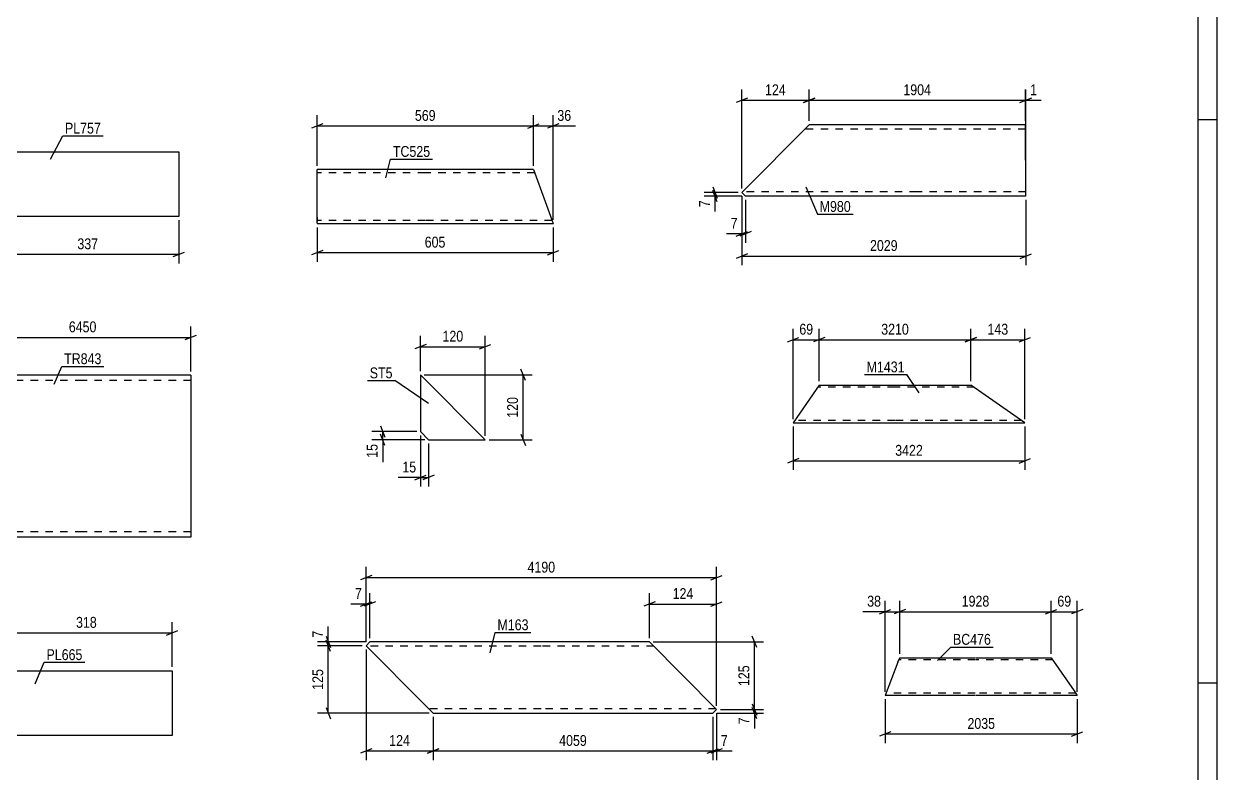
# Model space of a CAD drawing. Header units: millimetres. Extents: x 0 to 1189, y 0 to 841.
# Drawn here: x 873.3 to 1189, y 423.2 to 621.4 of the extents above; entities that cross this region are included whole.
import ezdxf

# ---------------------------------------------------------------- set-up
doc = ezdxf.new("R2010")
doc.units = ezdxf.units.MM
doc.linetypes.add('DXK_LINE_DOT2', pattern=[3.9198, 1.9599, -1.9599])
doc.styles.add('Arial Narrow', font='ARIALN.TTF', dxfattribs={"height": 0.2})

# ---------------------------------------------------------------- blocks, each defined once
blk = doc.blocks.new('Unknown-761549426-1125')
at = {"color": 5, "linetype": 'Continuous'}
for p, q in [((1189, 0), (1189, 841)), ((1184, 5), (1184, 836)), ((1189, 596), (1184, 596)), ((1189, 447), (1184, 447))]:
    blk.add_line(p, q, dxfattribs=at)
blk = doc.blocks.new('Part-761549426-32820 - 32819')
at = {"color": 2, "linetype": 'Continuous'}
for p, q in [((1082.92, 524.66), (1076.87, 515.86)), ((1083.75, 525.86), (1082.92, 524.66)), ((1083.75, 525.86), (1103.75, 525.86)), ((1103.85, 525.86), (1123.85, 525.86)), ((1138.13, 515.86), (1123.85, 525.86)), ((1076.87, 515.86), (1103.75, 515.86)), ((1103.85, 515.86), (1138.13, 515.86))]:
    blk.add_line(p, q, dxfattribs=at)
at = {"color": 7, "linetype": 'DXK_LINE_DOT2'}
for p, q in [((1103.75, 525.26), (1083.34, 525.26)), ((1083.51, 525.5), (1083.75, 525.86)), ((1124.71, 525.26), (1103.85, 525.26)), ((1103.75, 516.46), (1077.28, 516.46)), ((1137.27, 516.46), (1103.85, 516.46))]:
    blk.add_line(p, q, dxfattribs=at)
blk = doc.blocks.new('Part-761549426-32828 - 32827')
at = {"color": 2, "linetype": 'Continuous'}
for p, q in [((1104.57, 452.56), (1101.21, 443.76)), ((1104.57, 452.56), (1105.03, 453.76)), ((1105.03, 453.76), (1125.03, 453.76)), ((1125.13, 453.76), (1145.13, 453.76)), ((1145.13, 453.76), (1151.19, 444.96)), ((1125.03, 443.76), (1101.21, 443.76)), ((1152.01, 443.76), (1125.13, 443.76)), ((1151.19, 444.96), (1152.01, 443.76))]:
    blk.add_line(p, q, dxfattribs=at)
at = {"color": 7, "linetype": 'DXK_LINE_DOT2'}
for p, q in [((1125.03, 453.16), (1104.8, 453.16)), ((1105, 453.67), (1104.9, 453.41)), ((1105.03, 453.76), (1105, 453.67)), ((1145.54, 453.16), (1125.13, 453.16)), ((1125.03, 444.36), (1101.44, 444.36)), ((1151.6, 444.36), (1125.13, 444.36))]:
    blk.add_line(p, q, dxfattribs=at)
blk = doc.blocks.new('Part-761549426-23794 - 23793')
at = {"color": 2, "linetype": 'Continuous'}
for p, q in [((964.9, 457.94), (963.87, 456.92)), ((1010.16, 457.94), (964.9, 457.94)), ((1038.83, 457.94), (1010.26, 457.94)), ((1056.6, 440.05), (1038.83, 457.94)), ((979.32, 441.37), (963.87, 456.92)), ((979.32, 441.37), (981.59, 439.08)), ((981.59, 439.08), (1010.16, 439.08)), ((1010.26, 439.08), (1055.63, 439.08)), ((1056.6, 440.05), (1055.63, 439.08))]:
    blk.add_line(p, q, dxfattribs=at)
at = {"color": 7, "linetype": 'DXK_LINE_DOT2'}
for p, q in [((1010.16, 456.8), (964, 456.8)), ((1039.97, 456.8), (1010.26, 456.8)), ((981.42, 439.26), (979.32, 441.37)), ((980.45, 440.23), (980.37, 440.31)), ((1010.16, 440.23), (980.45, 440.23)), ((1056.42, 440.23), (1010.26, 440.23)), ((1056.42, 440.23), (1056.34, 440.31))]:
    blk.add_line(p, q, dxfattribs=at)
blk = doc.blocks.new('Part-761549426-23801 - 23800')
at = {"color": 2, "linetype": 'Continuous'}
for p, q in [((1081.04, 594.71), (1063.27, 576.81)), ((1109.61, 594.71), (1081.04, 594.71)), ((1138.28, 594.71), (1109.71, 594.71)), ((1138.41, 575.85), (1138.28, 594.71)), ((1064.23, 575.85), (1063.27, 576.81)), ((1109.61, 575.85), (1064.23, 575.85)), ((1138.41, 575.85), (1109.71, 575.85))]:
    blk.add_line(p, q, dxfattribs=at)
at = {"color": 7, "linetype": 'DXK_LINE_DOT2'}
for p, q in [((1109.61, 593.57), (1079.9, 593.57)), ((1138.29, 593.57), (1109.71, 593.57)), ((1063.45, 576.99), (1063.53, 577.08)), ((1109.61, 576.99), (1063.45, 576.99)), ((1138.4, 576.99), (1109.71, 576.99)), ((1138.4, 576.99), (1138.4, 577.08))]:
    blk.add_line(p, q, dxfattribs=at)
blk = doc.blocks.new('Part-761549426-23861 - 23860')
at = {"color": 2, "linetype": 'Continuous'}
for p, q in [((867.2, 433.18), (867.2, 450.32)), ((867.2, 450.32), (912.57, 450.32)), ((912.57, 450.32), (912.57, 433.18)), ((912.57, 433.18), (867.2, 433.18))]:
    blk.add_line(p, q, dxfattribs=at)
blk = doc.blocks.new('Part-761549426-23926 - 23925')
at = {"color": 2, "linetype": 'Continuous'}
for p, q in [((866.2, 570.43), (866.2, 587.57)), ((866.2, 587.57), (914.3, 587.57)), ((914.3, 587.57), (914.3, 570.43)), ((914.3, 570.43), (866.2, 570.43))]:
    blk.add_line(p, q, dxfattribs=at)
blk = doc.blocks.new('Part-761549426-23934 - 23933')
at = {"color": 2, "linetype": 'Continuous'}
for p, q in [((888.85, 528.47), (860.28, 528.47)), ((860.28, 488.47), (860.28, 528.47)), ((917.52, 528.47), (888.95, 528.47)), ((917.52, 528.47), (917.52, 528.25)), ((917.52, 528.25), (917.52, 485.61)), ((860.28, 485.61), (860.28, 488.47)), ((888.85, 485.61), (860.28, 485.61)), ((917.52, 485.61), (888.95, 485.61))]:
    blk.add_line(p, q, dxfattribs=at)
at = {"color": 7, "linetype": 'DXK_LINE_DOT2'}
for p, q in [((888.85, 527.04), (860.28, 527.04)), ((917.52, 527.04), (888.95, 527.04)), ((860.28, 485.83), (860.28, 488.47)), ((860.28, 487.04), (860.28, 487.15)), ((888.85, 487.04), (860.28, 487.04)), ((917.52, 487.04), (888.95, 487.04)), ((917.52, 487.04), (917.52, 487.15))]:
    blk.add_line(p, q, dxfattribs=at)
blk = doc.blocks.new('Part-761549426-23955 - 23954')
at = {"color": 2, "linetype": 'Continuous'}
for p, q in [((995.4, 511.39), (978.26, 528.54)), ((978.26, 528.54), (978.26, 513.54)), ((978.26, 513.54), (980.4, 511.39)), ((980.4, 511.39), (995.4, 511.39))]:
    blk.add_line(p, q, dxfattribs=at)
blk = doc.blocks.new('Part-761549426-32518 - 32517')
at = {"color": 2, "linetype": 'Continuous'}
for p, q in [((979.48, 582.85), (950.91, 582.85)), ((950.91, 570.28), (950.91, 582.85)), ((1008.15, 582.85), (979.58, 582.85)), ((1008.15, 582.85), (1013.35, 568.56)), ((950.91, 568.69), (950.91, 570.28)), ((950.91, 568.69), (950.91, 568.56)), ((950.91, 568.56), (979.48, 568.56)), ((979.58, 568.56), (1013.35, 568.56))]:
    blk.add_line(p, q, dxfattribs=at)
at = {"color": 7, "linetype": 'DXK_LINE_DOT2'}
for p, q in [((979.48, 581.99), (950.91, 581.99)), ((1008.46, 581.99), (979.58, 581.99)), ((950.91, 570.28), (950.91, 569.07)), ((979.48, 569.42), (950.91, 569.42)), ((1013.04, 569.42), (979.58, 569.42))]:
    blk.add_line(p, q, dxfattribs=at)
blk = doc.blocks.new('StraightDimension-761549426-33139 - 32819')
at = {"color": 7, "linetype": 'Continuous'}
for p, q in [((1123.85, 526.86), (1123.85, 540.7)), ((1138.13, 516.86), (1138.13, 540.7)), ((1125.35, 538.45), (1122.35, 537.25)), ((1123.85, 537.85), (1138.13, 537.85)), ((1136.63, 537.25), (1139.63, 538.45))]:
    blk.add_line(p, q, dxfattribs=at)
at = {"color": 0}
blk.add_wipeout([(1134.33, 538.6), (1134.33, 542.8), (1127.65, 542.8), (1127.65, 538.6)], dxfattribs=at)
at = {"color": 3, "style": 'Arial Narrow'}
blk.add_text('143', height=2.863, dxfattribs=at).set_placement((1128.25, 539.2))
blk = doc.blocks.new('StraightDimension-761549426-33140 - 32819')
at = {"color": 7, "linetype": 'Continuous'}
for p, q in [((1083.75, 526.86), (1083.75, 540.7)), ((1123.85, 526.86), (1123.85, 540.7)), ((1085.25, 538.45), (1082.25, 537.25)), ((1083.75, 537.85), (1123.85, 537.85)), ((1122.35, 537.25), (1125.35, 538.45))]:
    blk.add_line(p, q, dxfattribs=at)
at = {"color": 0}
blk.add_wipeout([(1108.06, 538.6), (1108.06, 542.8), (1099.54, 542.8), (1099.54, 538.6)], dxfattribs=at)
at = {"color": 3, "style": 'Arial Narrow'}
blk.add_text('3210', height=2.863, dxfattribs=at).set_placement((1100.14, 539.2))
blk = doc.blocks.new('StraightDimension-761549426-33213 - 32819')
at = {"color": 7, "linetype": 'Continuous'}
for p, q in [((1076.87, 514.86), (1076.87, 503.41)), ((1138.13, 514.86), (1138.13, 503.41)), ((1078.37, 506.41), (1075.37, 505.21)), ((1076.87, 505.81), (1138.13, 505.81)), ((1136.63, 505.21), (1139.63, 506.41))]:
    blk.add_line(p, q, dxfattribs=at)
at = {"color": 0}
blk.add_wipeout([(1111.76, 506.56), (1111.76, 510.76), (1103.24, 510.76), (1103.24, 506.56)], dxfattribs=at)
at = {"color": 3, "style": 'Arial Narrow'}
blk.add_text('3422', height=2.863, dxfattribs=at).set_placement((1103.84, 507.16))
blk = doc.blocks.new('StraightDimension-761549426-33141 - 32819')
at = {"color": 7, "linetype": 'Continuous'}
for p, q in [((1076.87, 516.86), (1076.87, 540.7)), ((1083.75, 526.86), (1083.75, 540.7)), ((1075.37, 537.25), (1078.37, 538.45)), ((1076.87, 537.85), (1083.75, 537.85)), ((1085.25, 538.45), (1082.25, 537.25))]:
    blk.add_line(p, q, dxfattribs=at)
at = {"color": 0}
blk.add_wipeout([(1082.74, 538.6), (1082.74, 542.8), (1077.88, 542.8), (1077.88, 538.6)], dxfattribs=at)
at = {"color": 3, "style": 'Arial Narrow'}
blk.add_text('69', height=2.863, dxfattribs=at).set_placement((1078.48, 539.2))
blk = doc.blocks.new('StraightDimension-761549426-33235 - 32827')
at = {"color": 7, "linetype": 'Continuous'}
for p, q in [((1101.21, 444.76), (1101.21, 468.77)), ((1105.03, 454.76), (1105.03, 468.77)), ((1099.71, 465.32), (1102.71, 466.52)), ((1101.21, 465.92), (1105.03, 465.92)), ((1106.53, 466.52), (1103.53, 465.32))]:
    blk.add_line(p, q, dxfattribs=at)
at = {"color": 0}
blk.add_wipeout([(1100.68, 466.67), (1100.68, 470.87), (1095.83, 470.87), (1095.83, 466.67)], dxfattribs=at)
at = {"color": 7, "linetype": 'Continuous'}
blk.add_line((1101.21, 465.92), (1095.3, 465.92), dxfattribs=at)
blk.add_line((1101.21, 465.92), (1095.3, 465.92), dxfattribs=at)
at = {"color": 3, "style": 'Arial Narrow'}
blk.add_text('38', height=2.863, dxfattribs=at).set_placement((1096.43, 467.27))
blk = doc.blocks.new('StraightDimension-761549426-33233 - 32827')
at = {"color": 7, "linetype": 'Continuous'}
for p, q in [((1145.13, 454.76), (1145.13, 468.77)), ((1152.01, 444.76), (1152.01, 468.77)), ((1143.63, 465.32), (1146.63, 466.52)), ((1145.13, 465.92), (1152.01, 465.92)), ((1153.51, 466.52), (1150.51, 465.32))]:
    blk.add_line(p, q, dxfattribs=at)
at = {"color": 0}
blk.add_wipeout([(1151, 466.67), (1151, 470.87), (1146.14, 470.87), (1146.14, 466.67)], dxfattribs=at)
at = {"color": 3, "style": 'Arial Narrow'}
blk.add_text('69', height=2.863, dxfattribs=at).set_placement((1146.74, 467.27))
blk = doc.blocks.new('StraightDimension-761549426-33234 - 32827')
at = {"color": 7, "linetype": 'Continuous'}
for p, q in [((1105.03, 454.76), (1105.03, 468.77)), ((1145.13, 454.76), (1145.13, 468.77)), ((1106.53, 466.52), (1103.53, 465.32)), ((1105.03, 465.92), (1145.13, 465.92)), ((1143.63, 465.32), (1146.63, 466.52))]:
    blk.add_line(p, q, dxfattribs=at)
at = {"color": 0}
blk.add_wipeout([(1129.34, 466.67), (1129.34, 470.87), (1120.83, 470.87), (1120.83, 466.67)], dxfattribs=at)
at = {"color": 3, "style": 'Arial Narrow'}
blk.add_text('1928', height=2.863, dxfattribs=at).set_placement((1121.43, 467.27))
blk = doc.blocks.new('StraightDimension-761549426-33285 - 32827')
at = {"color": 7, "linetype": 'Continuous'}
for p, q in [((1101.21, 442.76), (1101.21, 431.18)), ((1152.01, 442.76), (1152.01, 431.18)), ((1102.71, 434.18), (1099.71, 432.98)), ((1101.21, 433.58), (1152.01, 433.58)), ((1150.51, 432.98), (1153.51, 434.18))]:
    blk.add_line(p, q, dxfattribs=at)
at = {"color": 0}
blk.add_wipeout([(1130.87, 434.33), (1130.87, 438.53), (1122.35, 438.53), (1122.35, 434.33)], dxfattribs=at)
at = {"color": 3, "style": 'Arial Narrow'}
blk.add_text('2035', height=2.863, dxfattribs=at).set_placement((1122.95, 434.93))
blk = doc.blocks.new('StraightDimension-761549426-32571 - 23793')
at = {"color": 7, "linetype": 'Continuous'}
for p, q in [((1056.63, 439.08), (1069, 439.08)), ((1057.6, 440.05), (1069, 440.05)), ((1066, 441.55), (1067.2, 438.55)), ((1067.2, 437.58), (1066, 440.58)), ((1066.6, 439.08), (1066.6, 440.05))]:
    blk.add_line(p, q, dxfattribs=at)
at = {"color": 0}
blk.add_wipeout([(1065.85, 438.56), (1061.65, 438.56), (1061.65, 435.53), (1065.85, 435.53)], dxfattribs=at)
at = {"color": 7, "linetype": 'Continuous'}
blk.add_line((1066.6, 439.08), (1066.6, 435.01), dxfattribs=at)
blk.add_line((1066.6, 439.08), (1066.6, 435.01), dxfattribs=at)
at = {"color": 3, "style": 'Arial Narrow'}
blk.add_text('7', height=2.86, rotation=90.0002, dxfattribs=at).set_placement((1065.25, 436.13))
blk = doc.blocks.new('StraightDimension-761549426-24124 - 23793')
at = {"color": 7, "linetype": 'Continuous'}
for p, q in [((963.87, 457.92), (963.87, 470.79)), ((964.9, 458.94), (964.9, 470.79)), ((962.37, 467.34), (965.37, 468.54)), ((966.4, 468.54), (963.4, 467.34)), ((963.87, 467.94), (964.9, 467.94))]:
    blk.add_line(p, q, dxfattribs=at)
at = {"color": 0}
blk.add_wipeout([(963.35, 468.69), (963.35, 472.89), (960.32, 472.89), (960.32, 468.69)], dxfattribs=at)
at = {"color": 7, "linetype": 'Continuous'}
blk.add_line((963.87, 467.94), (959.8, 467.94), dxfattribs=at)
blk.add_line((963.87, 467.94), (959.8, 467.94), dxfattribs=at)
at = {"color": 3, "style": 'Arial Narrow'}
blk.add_text('7', height=2.86, dxfattribs=at).set_placement((960.92, 469.29))
blk = doc.blocks.new('StraightDimension-761549426-24144 - 23793')
at = {"color": 7, "linetype": 'Continuous'}
for p, q in [((963.87, 457.92), (963.87, 477.77)), ((1056.6, 441.05), (1056.6, 477.77)), ((965.37, 475.52), (962.37, 474.32)), ((963.87, 474.92), (1056.6, 474.92)), ((1055.1, 474.32), (1058.1, 475.52))]:
    blk.add_line(p, q, dxfattribs=at)
at = {"color": 0}
blk.add_wipeout([(1014.49, 475.67), (1014.49, 479.87), (1005.98, 479.87), (1005.98, 475.67)], dxfattribs=at)
at = {"color": 3, "style": 'Arial Narrow'}
blk.add_text('4190', height=2.863, dxfattribs=at).set_placement((1006.58, 476.27))
blk = doc.blocks.new('StraightDimension-761549426-24120 - 23793')
at = {"color": 7, "linetype": 'Continuous'}
for p, q in [((1038.83, 458.94), (1038.83, 470.79)), ((1056.6, 441.05), (1056.6, 470.79)), ((1040.33, 468.54), (1037.33, 467.34)), ((1038.83, 467.94), (1056.6, 467.94)), ((1055.1, 467.34), (1058.1, 468.54))]:
    blk.add_line(p, q, dxfattribs=at)
at = {"color": 0}
blk.add_wipeout([(1051.06, 468.69), (1051.06, 472.89), (1044.37, 472.89), (1044.37, 468.69)], dxfattribs=at)
at = {"color": 3, "style": 'Arial Narrow'}
blk.add_text('124', height=2.863, dxfattribs=at).set_placement((1044.97, 469.29))
blk = doc.blocks.new('StraightDimension-761549426-32618 - 23793')
at = {"color": 7, "linetype": 'Continuous'}
for p, q in [((963.9, 457.94), (951.02, 457.94)), ((953.27, 459.44), (954.47, 456.44)), ((954.47, 455.42), (953.27, 458.42)), ((953.87, 456.92), (953.87, 457.94)), ((962.87, 456.92), (951.02, 456.92))]:
    blk.add_line(p, q, dxfattribs=at)
at = {"color": 0}
blk.add_wipeout([(953.12, 461.49), (948.92, 461.49), (948.92, 458.47), (953.12, 458.47)], dxfattribs=at)
at = {"color": 7, "linetype": 'Continuous'}
blk.add_line((953.87, 457.94), (953.87, 462.02), dxfattribs=at)
blk.add_line((953.87, 457.94), (953.87, 462.02), dxfattribs=at)
at = {"color": 3, "style": 'Arial Narrow'}
blk.add_text('7', height=2.86, rotation=90.0002, dxfattribs=at).set_placement((952.52, 459.07))
blk = doc.blocks.new('StraightDimension-761549426-32570 - 23793')
at = {"color": 7, "linetype": 'Continuous'}
for p, q in [((1039.83, 457.94), (1069, 457.94)), ((1067.2, 456.44), (1066, 459.44)), ((1066.6, 440.05), (1066.6, 457.94)), ((1057.6, 440.05), (1069, 440.05)), ((1066, 441.55), (1067.2, 438.55))]:
    blk.add_line(p, q, dxfattribs=at)
at = {"color": 0}
blk.add_wipeout([(1065.85, 452.34), (1061.65, 452.34), (1061.65, 445.65), (1065.85, 445.65)], dxfattribs=at)
at = {"color": 3, "style": 'Arial Narrow'}
blk.add_text('125', height=2.863, rotation=90.0002, dxfattribs=at).set_placement((1065.25, 446.25))
blk = doc.blocks.new('StraightDimension-761549426-32619 - 23793')
at = {"color": 7, "linetype": 'Continuous'}
for p, q in [((954.47, 455.42), (953.27, 458.42)), ((962.87, 456.92), (951.02, 456.92)), ((953.87, 439.08), (953.87, 456.92)), ((980.59, 439.08), (951.02, 439.08)), ((953.27, 440.58), (954.47, 437.58))]:
    blk.add_line(p, q, dxfattribs=at)
at = {"color": 0}
blk.add_wipeout([(953.12, 451.35), (948.92, 451.35), (948.92, 444.66), (953.12, 444.66)], dxfattribs=at)
at = {"color": 3, "style": 'Arial Narrow'}
blk.add_text('125', height=2.863, rotation=90.0002, dxfattribs=at).set_placement((952.52, 445.26))
blk = doc.blocks.new('StraightDimension-761549426-32684 - 23793')
at = {"color": 7, "linetype": 'Continuous'}
for p, q in [((1056.6, 439.05), (1056.6, 426.68)), ((1055.63, 438.08), (1055.63, 426.68)), ((1054.13, 428.48), (1057.13, 429.68)), ((1058.1, 429.68), (1055.1, 428.48)), ((1055.63, 429.08), (1056.6, 429.08))]:
    blk.add_line(p, q, dxfattribs=at)
at = {"color": 0}
blk.add_wipeout([(1060.15, 429.83), (1060.15, 434.03), (1057.12, 434.03), (1057.12, 429.83)], dxfattribs=at)
at = {"color": 7, "linetype": 'Continuous'}
blk.add_line((1056.6, 429.08), (1060.68, 429.08), dxfattribs=at)
blk.add_line((1056.6, 429.08), (1060.68, 429.08), dxfattribs=at)
at = {"color": 3, "style": 'Arial Narrow'}
blk.add_text('7', height=2.86, dxfattribs=at).set_placement((1057.72, 430.43))
blk = doc.blocks.new('StraightDimension-761549426-32685 - 23793')
at = {"color": 7, "linetype": 'Continuous'}
for p, q in [((981.59, 438.08), (981.59, 426.68)), ((1055.63, 438.08), (1055.63, 426.68)), ((983.09, 429.68), (980.09, 428.48)), ((1054.13, 428.48), (1057.13, 429.68)), ((981.59, 429.08), (1055.63, 429.08))]:
    blk.add_line(p, q, dxfattribs=at)
at = {"color": 0}
blk.add_wipeout([(1022.86, 429.83), (1022.86, 434.03), (1014.35, 434.03), (1014.35, 429.83)], dxfattribs=at)
at = {"color": 3, "style": 'Arial Narrow'}
blk.add_text('4059', height=2.863, dxfattribs=at).set_placement((1014.95, 430.43))
blk = doc.blocks.new('StraightDimension-761549426-32686 - 23793')
at = {"color": 7, "linetype": 'Continuous'}
for p, q in [((963.87, 455.92), (963.87, 426.68)), ((981.59, 438.08), (981.59, 426.68)), ((965.37, 429.68), (962.37, 428.48)), ((980.09, 428.48), (983.09, 429.68)), ((963.87, 429.08), (981.59, 429.08))]:
    blk.add_line(p, q, dxfattribs=at)
at = {"color": 0}
blk.add_wipeout([(976.07, 429.83), (976.07, 434.03), (969.39, 434.03), (969.39, 429.83)], dxfattribs=at)
at = {"color": 3, "style": 'Arial Narrow'}
blk.add_text('124', height=2.863, dxfattribs=at).set_placement((969.99, 430.43))
blk = doc.blocks.new('StraightDimension-761549426-32745 - 23800')
at = {"color": 7, "linetype": 'Continuous'}
for p, q in [((1063.27, 577.81), (1063.27, 604.02)), ((1081.04, 595.71), (1081.04, 604.02)), ((1064.77, 601.77), (1061.77, 600.57)), ((1063.27, 601.17), (1081.04, 601.17)), ((1079.54, 600.57), (1082.54, 601.77))]:
    blk.add_line(p, q, dxfattribs=at)
at = {"color": 0}
blk.add_wipeout([(1075.49, 601.92), (1075.49, 606.12), (1068.81, 606.12), (1068.81, 601.92)], dxfattribs=at)
at = {"color": 3, "style": 'Arial Narrow'}
blk.add_text('124', height=2.863, dxfattribs=at).set_placement((1069.41, 602.52))
blk = doc.blocks.new('StraightDimension-761549426-32744 - 23800')
at = {"color": 7, "linetype": 'Continuous'}
for p, q in [((1081.04, 595.71), (1081.04, 604.02)), ((1138.28, 595.71), (1138.28, 604.02)), ((1082.54, 601.77), (1079.54, 600.57)), ((1081.04, 601.17), (1138.28, 601.17)), ((1136.78, 600.57), (1139.78, 601.77))]:
    blk.add_line(p, q, dxfattribs=at)
at = {"color": 0}
blk.add_wipeout([(1113.92, 601.92), (1113.92, 606.12), (1105.4, 606.12), (1105.4, 601.92)], dxfattribs=at)
at = {"color": 3, "style": 'Arial Narrow'}
blk.add_text('1904', height=2.863, dxfattribs=at).set_placement((1106, 602.52))
blk = doc.blocks.new('StraightDimension-761549426-32743 - 23800')
at = {"color": 7, "linetype": 'Continuous'}
for p, q in [((1138.28, 595.71), (1138.28, 604.02)), ((1138.4, 577.99), (1138.4, 604.02)), ((1136.78, 600.57), (1139.78, 601.77)), ((1139.9, 601.77), (1136.9, 600.57)), ((1138.28, 601.17), (1138.4, 601.17))]:
    blk.add_line(p, q, dxfattribs=at)
at = {"color": 0}
blk.add_wipeout([(1141.96, 601.92), (1141.96, 606.12), (1138.93, 606.12), (1138.93, 601.92)], dxfattribs=at)
at = {"color": 7, "linetype": 'Continuous'}
blk.add_line((1138.4, 601.17), (1142.48, 601.17), dxfattribs=at)
blk.add_line((1138.4, 601.17), (1142.48, 601.17), dxfattribs=at)
at = {"color": 3, "style": 'Arial Narrow'}
blk.add_text('1', height=2.86, dxfattribs=at).set_placement((1139.53, 602.52))
blk = doc.blocks.new('StraightDimension-761549426-24168 - 23800')
at = {"color": 7, "linetype": 'Continuous'}
for p, q in [((1063.27, 575.81), (1063.27, 557.57)), ((1138.41, 574.85), (1138.41, 557.57)), ((1064.77, 560.57), (1061.77, 559.37)), ((1063.27, 559.97), (1138.41, 559.97)), ((1136.91, 559.37), (1139.91, 560.57))]:
    blk.add_line(p, q, dxfattribs=at)
at = {"color": 0}
blk.add_wipeout([(1105.1, 560.72), (1105.1, 564.92), (1096.58, 564.92), (1096.58, 560.72)], dxfattribs=at)
at = {"color": 3, "style": 'Arial Narrow'}
blk.add_text('2029', height=2.863, dxfattribs=at).set_placement((1097.18, 561.32))
blk = doc.blocks.new('StraightDimension-761549426-24164 - 23800')
at = {"color": 7, "linetype": 'Continuous'}
for p, q in [((1055.56, 578.31), (1056.76, 575.31)), ((1062.27, 576.81), (1053.31, 576.81)), ((1063.23, 575.85), (1053.31, 575.85)), ((1056.76, 574.35), (1055.56, 577.35)), ((1056.16, 575.85), (1056.16, 576.81))]:
    blk.add_line(p, q, dxfattribs=at)
at = {"color": 0}
blk.add_wipeout([(1055.41, 575.33), (1051.21, 575.33), (1051.21, 572.3), (1055.41, 572.3)], dxfattribs=at)
at = {"color": 7, "linetype": 'Continuous'}
blk.add_line((1056.16, 575.85), (1056.16, 571.77), dxfattribs=at)
blk.add_line((1056.16, 575.85), (1056.16, 571.77), dxfattribs=at)
at = {"color": 3, "style": 'Arial Narrow'}
blk.add_text('7', height=2.86, rotation=90.0002, dxfattribs=at).set_placement((1054.81, 572.9))
blk = doc.blocks.new('StraightDimension-761549426-24156 - 23800')
at = {"color": 7, "linetype": 'Continuous'}
for p, q in [((1063.27, 575.81), (1063.27, 563.45)), ((1064.23, 574.85), (1064.23, 563.45)), ((1061.77, 565.25), (1064.77, 566.45)), ((1065.73, 566.45), (1062.73, 565.25)), ((1063.27, 565.85), (1064.23, 565.85))]:
    blk.add_line(p, q, dxfattribs=at)
at = {"color": 0}
blk.add_wipeout([(1062.74, 566.6), (1062.74, 570.8), (1059.71, 570.8), (1059.71, 566.6)], dxfattribs=at)
at = {"color": 7, "linetype": 'Continuous'}
blk.add_line((1063.27, 565.85), (1059.19, 565.85), dxfattribs=at)
blk.add_line((1063.27, 565.85), (1059.19, 565.85), dxfattribs=at)
at = {"color": 3, "style": 'Arial Narrow'}
blk.add_text('7', height=2.86, dxfattribs=at).set_placement((1060.31, 567.2))
blk = doc.blocks.new('StraightDimension-761549426-24272 - 23860')
at = {"color": 7, "linetype": 'Continuous'}
for p, q in [((868.7, 460.92), (865.7, 459.72)), ((867.2, 451.32), (867.2, 463.17)), ((911.07, 459.72), (914.07, 460.92)), ((912.57, 451.32), (912.57, 463.17)), ((867.2, 460.32), (912.57, 460.32))]:
    blk.add_line(p, q, dxfattribs=at)
at = {"color": 0}
blk.add_wipeout([(893.23, 461.07), (893.23, 465.27), (886.55, 465.27), (886.55, 461.07)], dxfattribs=at)
at = {"color": 3, "style": 'Arial Narrow'}
blk.add_text('318', height=2.863, dxfattribs=at).set_placement((887.15, 461.67))
blk = doc.blocks.new('StraightDimension-761549426-24356 - 23925')
at = {"color": 7, "linetype": 'Continuous'}
for p, q in [((866.2, 569.43), (866.2, 558.03)), ((914.3, 569.43), (914.3, 558.03)), ((867.7, 561.03), (864.7, 559.83)), ((866.2, 560.43), (914.3, 560.43)), ((912.8, 559.83), (915.8, 561.03))]:
    blk.add_line(p, q, dxfattribs=at)
at = {"color": 0}
blk.add_wipeout([(893.59, 561.18), (893.59, 565.38), (886.91, 565.38), (886.91, 561.18)], dxfattribs=at)
at = {"color": 3, "style": 'Arial Narrow'}
blk.add_text('337', height=2.863, dxfattribs=at).set_placement((887.51, 561.78))
blk = doc.blocks.new('StraightDimension-761549426-24360 - 23933')
at = {"color": 7, "linetype": 'Continuous'}
for p, q in [((860.28, 529.47), (860.28, 541.32)), ((917.52, 529.47), (917.52, 541.32)), ((861.78, 539.07), (858.78, 537.87)), ((860.28, 538.47), (917.52, 538.47)), ((916.02, 537.87), (919.02, 539.07))]:
    blk.add_line(p, q, dxfattribs=at)
at = {"color": 0}
blk.add_wipeout([(893.16, 539.22), (893.16, 543.42), (884.64, 543.42), (884.64, 539.22)], dxfattribs=at)
at = {"color": 3, "style": 'Arial Narrow'}
blk.add_text('6450', height=2.863, dxfattribs=at).set_placement((885.24, 539.82))
blk = doc.blocks.new('StraightDimension-761549426-24416 - 23954')
at = {"color": 7, "linetype": 'Continuous'}
for p, q in [((967.66, 515.04), (968.86, 512.04)), ((977.26, 513.54), (965.41, 513.54)), ((979.4, 511.39), (965.41, 511.39)), ((968.86, 509.89), (967.66, 512.89)), ((968.26, 511.39), (968.26, 513.54))]:
    blk.add_line(p, q, dxfattribs=at)
at = {"color": 0}
blk.add_wipeout([(967.51, 510.87), (963.31, 510.87), (963.31, 506.01), (967.51, 506.01)], dxfattribs=at)
at = {"color": 7, "linetype": 'Continuous'}
blk.add_line((968.26, 511.39), (968.26, 505.49), dxfattribs=at)
blk.add_line((968.26, 511.39), (968.26, 505.49), dxfattribs=at)
at = {"color": 3, "style": 'Arial Narrow'}
blk.add_text('15', height=2.863, rotation=90.0002, dxfattribs=at).set_placement((966.91, 506.61))
blk = doc.blocks.new('StraightDimension-761549426-24408 - 23954')
at = {"color": 7, "linetype": 'Continuous'}
for p, q in [((978.26, 512.54), (978.26, 498.99)), ((980.4, 510.39), (980.4, 498.99)), ((976.76, 500.79), (979.76, 501.99)), ((981.9, 501.99), (978.9, 500.79)), ((978.26, 501.39), (980.4, 501.39))]:
    blk.add_line(p, q, dxfattribs=at)
at = {"color": 0}
blk.add_wipeout([(977.73, 502.14), (977.73, 506.34), (972.87, 506.34), (972.87, 502.14)], dxfattribs=at)
at = {"color": 7, "linetype": 'Continuous'}
blk.add_line((978.26, 501.39), (972.35, 501.39), dxfattribs=at)
blk.add_line((978.26, 501.39), (972.35, 501.39), dxfattribs=at)
at = {"color": 3, "style": 'Arial Narrow'}
blk.add_text('15', height=2.863, dxfattribs=at).set_placement((973.47, 502.74))
blk = doc.blocks.new('StraightDimension-761549426-24420 - 23954')
at = {"color": 7, "linetype": 'Continuous'}
for p, q in [((979.26, 528.54), (1007.8, 528.54)), ((1006, 527.04), (1004.8, 530.04)), ((1005.4, 511.39), (1005.4, 528.54)), ((996.4, 511.39), (1007.8, 511.39)), ((1004.8, 512.89), (1006, 509.89))]:
    blk.add_line(p, q, dxfattribs=at)
at = {"color": 0}
blk.add_wipeout([(1004.65, 523.31), (1000.45, 523.31), (1000.45, 516.62), (1004.65, 516.62)], dxfattribs=at)
at = {"color": 3, "style": 'Arial Narrow'}
blk.add_text('120', height=2.863, rotation=90.0002, dxfattribs=at).set_placement((1004.05, 517.22))
blk = doc.blocks.new('StraightDimension-761549426-24412 - 23954')
at = {"color": 7, "linetype": 'Continuous'}
for p, q in [((978.26, 529.54), (978.26, 538.85)), ((995.4, 512.39), (995.4, 538.85)), ((979.76, 536.6), (976.76, 535.4)), ((978.26, 536), (995.4, 536)), ((993.9, 535.4), (996.9, 536.6))]:
    blk.add_line(p, q, dxfattribs=at)
at = {"color": 0}
blk.add_wipeout([(990.17, 536.75), (990.17, 540.95), (983.49, 540.95), (983.49, 536.75)], dxfattribs=at)
at = {"color": 3, "style": 'Arial Narrow'}
blk.add_text('120', height=2.863, dxfattribs=at).set_placement((984.09, 537.35))
blk = doc.blocks.new('StraightDimension-761549426-32558 - 32517')
at = {"color": 7, "linetype": 'Continuous'}
for p, q in [((950.91, 567.56), (950.91, 558.48)), ((1013.35, 567.56), (1013.35, 558.48)), ((952.41, 561.48), (949.41, 560.28)), ((950.91, 560.88), (1013.35, 560.88)), ((1011.85, 560.28), (1014.85, 561.48))]:
    blk.add_line(p, q, dxfattribs=at)
at = {"color": 0}
blk.add_wipeout([(985.47, 561.63), (985.47, 565.83), (978.78, 565.83), (978.78, 561.63)], dxfattribs=at)
at = {"color": 3, "style": 'Arial Narrow'}
blk.add_text('605', height=2.863, dxfattribs=at).set_placement((979.38, 562.23))
blk = doc.blocks.new('StraightDimension-761549426-32534 - 32517')
at = {"color": 7, "linetype": 'Continuous'}
for p, q in [((950.91, 583.85), (950.91, 597.23)), ((1008.15, 583.85), (1008.15, 597.23)), ((952.41, 594.98), (949.41, 593.78)), ((950.91, 594.38), (1008.15, 594.38)), ((1006.65, 593.78), (1009.65, 594.98))]:
    blk.add_line(p, q, dxfattribs=at)
at = {"color": 0}
blk.add_wipeout([(982.87, 595.13), (982.87, 599.33), (976.19, 599.33), (976.19, 595.13)], dxfattribs=at)
at = {"color": 3, "style": 'Arial Narrow'}
blk.add_text('569', height=2.863, dxfattribs=at).set_placement((976.79, 595.73))
blk = doc.blocks.new('StraightDimension-761549426-32533 - 32517')
at = {"color": 7, "linetype": 'Continuous'}
for p, q in [((1008.15, 583.85), (1008.15, 597.23)), ((1013.35, 569.56), (1013.35, 597.23)), ((1006.65, 593.78), (1009.65, 594.98)), ((1008.15, 594.38), (1013.35, 594.38)), ((1014.85, 594.98), (1011.85, 593.78))]:
    blk.add_line(p, q, dxfattribs=at)
at = {"color": 0}
blk.add_wipeout([(1018.73, 595.13), (1018.73, 599.33), (1013.87, 599.33), (1013.87, 595.13)], dxfattribs=at)
at = {"color": 7, "linetype": 'Continuous'}
blk.add_line((1013.35, 594.38), (1019.25, 594.38), dxfattribs=at)
blk.add_line((1013.35, 594.38), (1019.25, 594.38), dxfattribs=at)
at = {"color": 3, "style": 'Arial Narrow'}
blk.add_text('36', height=2.863, dxfattribs=at).set_placement((1014.47, 595.73))
blk = doc.blocks.new('Mark-761549426-33131 - 32819')
at = {"color": 0}
blk.add_wipeout([(1106.34, 529.22), (1106.34, 532.22), (1096.28, 532.22), (1096.28, 529.22)], dxfattribs=at)
blk.add_wipeout([(1106.34, 529.22), (1106.34, 532.22), (1096.28, 532.22), (1096.28, 529.22)], dxfattribs=at)
at = {"color": 30, "linetype": 'Continuous'}
for p in [(1095.68, 528.62), (1110.2, 523.8)]:
    blk.add_line(p, (1106.94, 528.62), dxfattribs=at)
at = {"color": 3, "style": 'Arial Narrow'}
blk.add_text('M1431', height=2.863, dxfattribs=at).set_placement((1096.28, 529.22))
blk = doc.blocks.new('Mark-761549426-33128 - 32827')
at = {"color": 0}
blk.add_wipeout([(1129.17, 457.18), (1129.17, 460.18), (1119.12, 460.18), (1119.12, 457.18)], dxfattribs=at)
blk.add_wipeout([(1129.17, 457.18), (1129.17, 460.18), (1119.12, 460.18), (1119.12, 457.18)], dxfattribs=at)
at = {"color": 30, "linetype": 'Continuous'}
for p, q in [((1114.99, 453.05), (1118.52, 456.58)), ((1118.52, 456.58), (1129.77, 456.58))]:
    blk.add_line(p, q, dxfattribs=at)
at = {"color": 3, "style": 'Arial Narrow'}
blk.add_text('BC476', height=2.863, dxfattribs=at).set_placement((1119.12, 457.18))
blk = doc.blocks.new('Mark-761549426-24874 - 23793')
at = {"color": 0}
blk.add_wipeout([(1006.85, 461.02), (1006.85, 464.02), (998.63, 464.02), (998.63, 461.02)], dxfattribs=at)
blk.add_wipeout([(1006.85, 461.02), (1006.85, 464.02), (998.63, 464.02), (998.63, 461.02)], dxfattribs=at)
at = {"color": 30, "linetype": 'Continuous'}
for p, q in [((996.7, 455.05), (998.03, 460.42)), ((998.03, 460.42), (1007.45, 460.42))]:
    blk.add_line(p, q, dxfattribs=at)
at = {"color": 3, "style": 'Arial Narrow'}
blk.add_text('M163', height=2.863, dxfattribs=at).set_placement((998.63, 461.02))
blk = doc.blocks.new('Mark-761549426-24877 - 23800')
at = {"color": 0}
blk.add_wipeout([(1092.08, 571.65), (1092.08, 574.65), (1083.86, 574.65), (1083.86, 571.65)], dxfattribs=at)
blk.add_wipeout([(1092.08, 571.65), (1092.08, 574.65), (1083.86, 574.65), (1083.86, 571.65)], dxfattribs=at)
at = {"color": 30, "linetype": 'Continuous'}
for p, q in [((1080.2, 578.28), (1083.26, 571.05)), ((1083.26, 571.05), (1092.68, 571.05))]:
    blk.add_line(p, q, dxfattribs=at)
at = {"color": 3, "style": 'Arial Narrow'}
blk.add_text('M980', height=2.863, dxfattribs=at).set_placement((1083.86, 571.65))
blk = doc.blocks.new('Mark-761549426-24900 - 23860')
at = {"color": 0}
blk.add_wipeout([(888.84, 453.13), (888.84, 456.13), (879.34, 456.13), (879.34, 453.13)], dxfattribs=at)
blk.add_wipeout([(888.84, 453.13), (888.84, 456.13), (879.34, 456.13), (879.34, 453.13)], dxfattribs=at)
at = {"color": 30, "linetype": 'Continuous'}
for p, q in [((876.32, 446.85), (878.74, 452.53)), ((878.74, 452.53), (889.44, 452.53))]:
    blk.add_line(p, q, dxfattribs=at)
at = {"color": 3, "style": 'Arial Narrow'}
blk.add_text('PL665', height=2.863, dxfattribs=at).set_placement((879.34, 453.13))
blk = doc.blocks.new('Mark-761549426-24926 - 23925')
at = {"color": 0}
blk.add_wipeout([(893.72, 592.37), (893.72, 595.37), (884.22, 595.37), (884.22, 592.37)], dxfattribs=at)
blk.add_wipeout([(893.72, 592.37), (893.72, 595.37), (884.22, 595.37), (884.22, 592.37)], dxfattribs=at)
at = {"color": 30, "linetype": 'Continuous'}
for p, q in [((880.4, 585.61), (883.62, 591.77)), ((883.62, 591.77), (894.32, 591.77))]:
    blk.add_line(p, q, dxfattribs=at)
at = {"color": 3, "style": 'Arial Narrow'}
blk.add_text('PL757', height=2.863, dxfattribs=at).set_placement((884.22, 592.37))
blk = doc.blocks.new('Mark-761549426-24929 - 23933')
at = {"color": 0}
blk.add_wipeout([(893.87, 531.39), (893.87, 534.39), (884.01, 534.39), (884.01, 531.39)], dxfattribs=at)
blk.add_wipeout([(893.87, 531.39), (893.87, 534.39), (884.01, 534.39), (884.01, 531.39)], dxfattribs=at)
at = {"color": 30, "linetype": 'Continuous'}
for p, q in [((881.4, 526.09), (883.41, 530.79)), ((883.41, 530.79), (894.47, 530.79))]:
    blk.add_line(p, q, dxfattribs=at)
at = {"color": 3, "style": 'Arial Narrow'}
blk.add_text('TR843', height=2.863, dxfattribs=at).set_placement((884.01, 531.39))
blk = doc.blocks.new('Mark-761549426-24936 - 23954')
at = {"color": 0}
blk.add_wipeout([(970.87, 527.64), (970.87, 530.64), (964.84, 530.64), (964.84, 527.64)], dxfattribs=at)
blk.add_wipeout([(970.87, 527.64), (970.87, 530.64), (964.84, 530.64), (964.84, 527.64)], dxfattribs=at)
at = {"color": 30, "linetype": 'Continuous'}
for p in [(964.24, 527.04), (980.35, 520.98)]:
    blk.add_line(p, (971.47, 527.04), dxfattribs=at)
at = {"color": 3, "style": 'Arial Narrow'}
blk.add_text('ST5', height=2.863, dxfattribs=at).set_placement((964.84, 527.64))
blk = doc.blocks.new('Mark-761549426-32525 - 32517')
at = {"color": 0}
blk.add_wipeout([(980.83, 586.21), (980.83, 589.21), (970.97, 589.21), (970.97, 586.21)], dxfattribs=at)
blk.add_wipeout([(980.83, 586.21), (980.83, 589.21), (970.97, 589.21), (970.97, 586.21)], dxfattribs=at)
at = {"color": 30, "linetype": 'Continuous'}
for p, q in [((969.14, 580.66), (970.37, 585.61)), ((970.37, 585.61), (981.43, 585.61))]:
    blk.add_line(p, q, dxfattribs=at)
at = {"color": 3, "style": 'Arial Narrow'}
blk.add_text('TC525', height=2.863, dxfattribs=at).set_placement((970.97, 586.21))

msp = doc.modelspace()

# ---------------------------------------------------------------- block references
for name in ['Unknown-761549426-1125', 'Part-761549426-23801 - 23800', 'Part-761549426-23926 - 23925', 'Part-761549426-32518 - 32517', 'Part-761549426-23934 - 23933', 'Part-761549426-23955 - 23954', 'Part-761549426-32820 - 32819', 'Part-761549426-23794 - 23793', 'Part-761549426-32828 - 32827', 'Part-761549426-23861 - 23860']:
    msp.add_blockref(name, (0, 0))

# ---------------------------------------------------------------- next in the draw order: block references
for name in ['StraightDimension-761549426-32745 - 23800', 'StraightDimension-761549426-32534 - 32517', 'Mark-761549426-24926 - 23925', 'StraightDimension-761549426-24168 - 23800', 'StraightDimension-761549426-24356 - 23925', 'StraightDimension-761549426-32558 - 32517', 'StraightDimension-761549426-24360 - 23933', 'StraightDimension-761549426-33139 - 32819', 'StraightDimension-761549426-24416 - 23954', 'StraightDimension-761549426-33213 - 32819', 'StraightDimension-761549426-24124 - 23793', 'StraightDimension-761549426-33235 - 32827', 'StraightDimension-761549426-33233 - 32827', 'StraightDimension-761549426-24272 - 23860', 'StraightDimension-761549426-33285 - 32827', 'StraightDimension-761549426-32571 - 23793']:
    msp.add_blockref(name, (0, 0))

# ---------------------------------------------------------------- next in the draw order: block references
for name in ['StraightDimension-761549426-32744 - 23800', 'StraightDimension-761549426-32533 - 32517', 'Mark-761549426-32525 - 32517', 'StraightDimension-761549426-24164 - 23800', 'Mark-761549426-24877 - 23800', 'StraightDimension-761549426-33140 - 32819', 'Mark-761549426-24929 - 23933', 'StraightDimension-761549426-24408 - 23954', 'StraightDimension-761549426-24144 - 23793', 'StraightDimension-761549426-33234 - 32827', 'Mark-761549426-24900 - 23860']:
    msp.add_blockref(name, (0, 0))

# ---------------------------------------------------------------- next in the draw order: block references
for name in ['StraightDimension-761549426-32743 - 23800', 'StraightDimension-761549426-24156 - 23800', 'StraightDimension-761549426-33141 - 32819', 'Mark-761549426-33131 - 32819', 'StraightDimension-761549426-24420 - 23954', 'StraightDimension-761549426-24120 - 23793', 'Mark-761549426-24874 - 23793', 'StraightDimension-761549426-32618 - 23793', 'Mark-761549426-33128 - 32827']:
    msp.add_blockref(name, (0, 0))

# ---------------------------------------------------------------- next in the draw order: block references
for name in ['StraightDimension-761549426-24412 - 23954', 'StraightDimension-761549426-32619 - 23793', 'StraightDimension-761549426-32570 - 23793']:
    msp.add_blockref(name, (0, 0))

# ---------------------------------------------------------------- next in the draw order: block references
for name in ['Mark-761549426-24936 - 23954', 'StraightDimension-761549426-32684 - 23793']:
    msp.add_blockref(name, (0, 0))

# ---------------------------------------------------------------- next in the draw order: block references
msp.add_blockref('StraightDimension-761549426-32685 - 23793', (0, 0))

# ---------------------------------------------------------------- next in the draw order: block references
msp.add_blockref('StraightDimension-761549426-32686 - 23793', (0, 0))

doc.saveas('drawing.dxf')
